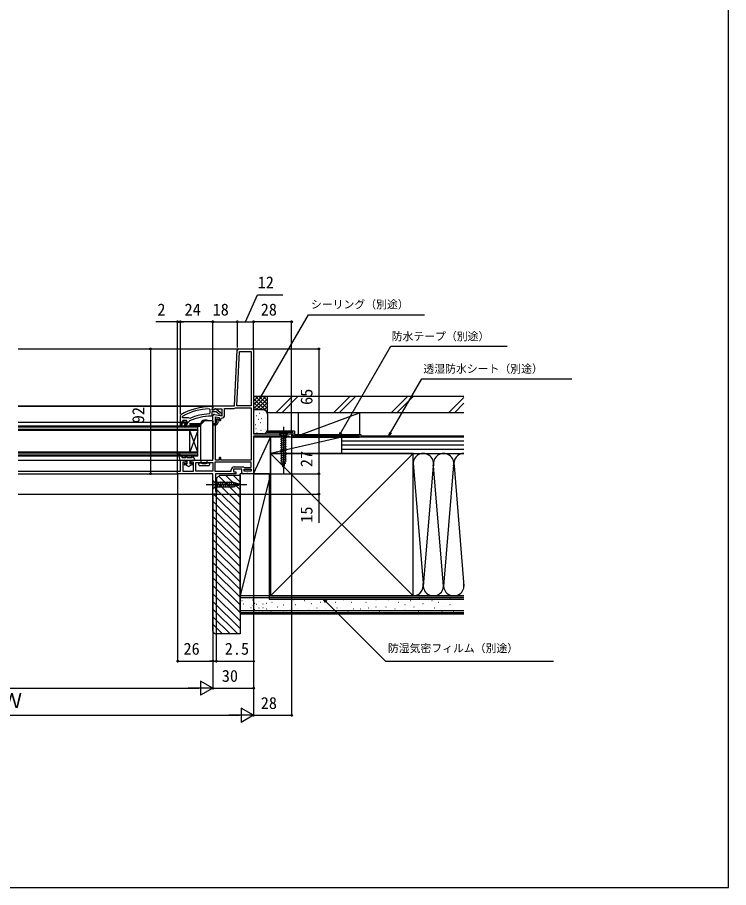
# Model space of a CAD drawing. Units: millimetres, scale not verified. Extents: x -525 to 525, y -785 to 780.
# Drawn here: x 1 to 525, y -785 to -143 of the extents above; entities that cross this region are included whole.
import ezdxf
from ezdxf.enums import TextEntityAlignment as Align

# ---------------------------------------------------------------- set-up
doc = ezdxf.new("R2010")
doc.units = ezdxf.units.MM
doc.header["$LTSCALE"] = 4
for name, color, linetype in [('0-2_YKK_11', 7, 'Continuous'), ('0-3_YKK_12', 2, 'Continuous'), ('0-4_YKK_13', 4, 'Continuous'), ('0-6_YKK_D', 6, 'Continuous'), ('0-7_YKK_ZWAK', 7, 'Continuous'), ('0-8_YSS_K', 3, 'Continuous'), ('0-9_YSS_KE', 3, 'Continuous')]:
    doc.layers.add(name, color=color, linetype=linetype)
doc.styles.add('ＭＳ ゴシック', font='')
doc.styles.get('ＭＳ ゴシック').set_extended_font_data('MS Gothic')

msp = doc.modelspace()

# ---------------------------------------------------------------- linework, layer by layer
at = {"layer": '0-2_YKK_11'}
msp.add_line((163.949, -387.7), (174, -387.7), dxfattribs=at)
for points in [[(146.174, -435.915), (151.8, -436.907), (151.8, -432.1), (146.444, -432.1), (145.576, -432.642), (145, -432.323), (145, -429.7), (160.799, -429.7), (162.95, -388.648)], [(175, -388.7), (175, -450.2), (203, -450.2), (203, -452.7), (201.654, -452.7), (201.177, -452.35), (200.7, -452), (175, -452), (175, -479.7), (170.923, -479.7), (170.532, -479.513), (170.064, -479.513), (169.674, -479.7), (167.198, -479.7)], [(142.179, -431.837), (142.7, -432.337), (142.7, -435.139), (142.222, -435.639)], [(147.517, -432.113), (151.5, -435.225), (151.5, -436.7), (150.399, -436.7), (149.899, -436.225), (149.708, -435.855), (147.461, -434.1), (144.3, -434.1), (144.3, -436.701), (143.803, -437.201)], [(144, -430.2), (145, -430.2), (145, -431.3), (144.562, -431.796), (144.3, -432.094), (144.3, -432.5), (145.7, -432.5), (146.1, -432.3)], [(173.2, -431.1), (173.2, -469.7), (150.8, -469.7), (150.8, -468.3)], [(153.6, -436.311), (153.6, -431.5), (160.598, -431.5)], [(161.75, -431.174), (162.012, -431.1), (173.2, -431.1)], [(121, -441.7), (121, -436.653), (121.253, -436.218)], [(127.691, -440.774), (127.4, -441.214), (126.9, -441.7), (126.3, -441.7), (126.3, -442.2), (124.213, -445.332), (123.535, -444.911), (125.1, -442.2), (122, -442.2), (122, -444.7), (121, -444.7), (121, -441.7), (121, -444.7), (122, -444.7), (122, -442.2), (125.1, -442.2), (123.535, -444.911), (124.213, -445.332), (126.3, -442.2), (126.3, -441.7), (125.5, -441.7), (125.2, -441.4), (125.425, -441.11), (125.8, -440.625), (125.8, -440.6), (124.994, -440.6), (124.696, -440.863), (123.704, -440.863), (123.406, -440.6), (122.6, -440.6), (123.1, -440.1), (125.3, -440.1), (125.8, -440.6), (124.994, -440.6), (124.696, -440.863), (123.704, -440.863), (123.406, -440.6), (122.6, -440.6), (122.975, -441.11), (123.2, -441.4)], [(123.2, -441.4), (122.9, -441.7), (121, -441.7)], [(127.112, -438.5), (122.6, -438.5), (122.6, -437.594), (122.862, -437.155)], [(128.096, -438.845), (127.506, -438.692), (127.112, -438.5)], [(129.8, -469.7), (145, -469.7), (145, -436.9)], [(149.6, -468.3), (149.6, -469.7), (146.8, -469.7), (146.8, -437.853), (149.6, -438.347), (149.6, -440.011)], [(150.8, -440.011), (150.8, -439.111), (151.3, -438.611)], [(166.198, -478.7), (166.198, -476.4), (160.198, -476.4), (160.198, -478.2), (161.798, -478.2), (161.798, -479.7), (147, -479.7), (147, -492.608), (147.25, -492.904), (147.5, -493.2), (147.5, -494.7), (145, -494.7), (145, -479.7), (119, -479.7), (119, -477.9), (121, -477.9), (121, -469.7), (124.3, -469.7)], [(125.3, -470.7), (125.3, -471.2), (122.8, -471.2), (122.8, -477.9), (130.6, -477.9), (130.6, -471.2), (128.8, -471.2), (128.8, -470.7)], [(173.2, -471.1), (146.4, -471.1), (146.4, -477.9), (158.398, -477.9), (158.398, -476.9)], [(160.698, -474.6), (167.498, -474.6), (167.898, -474.8), (168.298, -475), (173.2, -475), (173.2, -471.1)]]:
    msp.add_lwpolyline(points, dxfattribs=at)
for points in [[(162.601, -429.7), (164.708, -389.5), (173.2, -389.5), (173.2, -429.7)], [(145, -477.9), (132.4, -477.9), (132.4, -471.5), (145, -471.5)], [(173.198, -477.9), (167.998, -477.9), (167.998, -476.4), (173.198, -476.4)]]:
    msp.add_lwpolyline(points, close=True, dxfattribs=at)
for centre, radius, start, end in [((163.949, -388.7), 1, 90, 176.99997), ((174, -388.7), 1, 0.00001, 89.99999), ((144, -476.2), 46, 89.99999, 119.63715), ((144, -476.2), 44.4, 92.34992, 118.42982), ((144, -476.2), 40.6, 92.5101, 113.06204), ((146, -436.9), 1, 80.00002, 180), ((146.9, -432.9), 1, 51.91328, 143.13011), ((160.598, -429.3), 2.2, 269.99999, 301.58636), ((144, -476.2), 39, 90.29012, 114.71984), ((150.2, -440.011), 0.6, 179.99999, 0.00001), ((151.3, -436.311), 2.3, 270.00001, 359.99999), ((150.2, -468.3), 0.6, 359.99999, 180.00001), ((124.3, -470.7), 1, 0.00001, 89.99999), ((129.8, -470.7), 1, 90.00001, 179.99999), ((160.698, -476.9), 2.3, 90.00001, 179.99999), ((167.198, -478.7), 1, 180.00001, 269.99999)]:
    msp.add_arc(centre, radius, start, end, dxfattribs=at)
at = {"layer": '0-3_YKK_12'}
for p, q in [((1.542, -387.7), (164.258, -387.7)), ((1.542, -429.7), (145.293, -429.7)), ((145, -430.2), (1.542, -430.2)), ((1.542, -441.7), (121, -441.7)), ((134, -444.7), (1.542, -444.7)), ((134, -445.4), (1.542, -445.4)), ((134, -447), (1.542, -447)), ((134, -447.7), (1.542, -447.7)), ((134, -463.7), (128, -447.7)), ((134, -466.7), (134, -444.7)), ((134, -463.7), (1.542, -463.7)), ((134, -464.4), (1.542, -464.4)), ((134, -466), (1.542, -466)), ((134, -466.7), (1.542, -466.7)), ((1.542, -469.7), (121.5, -469.7)), ((1.542, -477.9), (119.5, -477.9)), ((1.542, -479.7), (119.5, -479.7)), ((1.542, -494.7), (145.3, -494.7))]:
    msp.add_line(p, q, dxfattribs=at)
msp.add_lwpolyline([(134, -447.7), (128, -463.7), (128, -447.7)], dxfattribs=at)
at = {"layer": '0-4_YKK_13'}
for p, q in [((136.6, -442.3), (135.85, -442.501)), ((137, -442.5), (135.85, -442.5)), ((135.854, -442.5), (135.854, -442.7)), ((138.654, -440.846), (135.946, -443.554)), ((136.6, -442.3), (136.672, -441.481)), ((136.6, -442.3), (136.672, -441.481)), ((137.2, -442.3), (136.6, -442.3)), ((136.903, -441.302), (136.903, -442.2)), ((137.2, -442.3), (137.003, -442.3)), ((137.553, -440.513), (137.553, -441.947)), ((145, -440.7), (139.007, -440.7)), ((139.941, -440.303), (139.941, -440.7)), ((141.096, -440.444), (141.096, -440.7)), ((142, -440.576), (142, -440.7)), ((145, -440.7), (145, -468.7)), ((147.5, -439.2), (148.5, -439.2)), ((147.5, -439.2), (147.5, -442.2)), ((148.5, -439.2), (148.5, -442.2)), ((128, -442.7), (136.8, -442.7)), ((128, -442.7), (128, -443.7)), ((128, -443.7), (135.845, -443.7)), ((135.8, -443.907), (135.8, -469.2)), ((135.85, -442.7), (136.8, -442.7)), ((145, -442.7), (147, -442.7)), ((145, -443.7), (147, -443.7)), ((197, -445.2), (197, -480.2)), ((200.1, -450.2), (193.9, -450.2)), ((193.9, -450.2), (195.45, -451.75)), ((194.9, -454.176), (199.1, -453.051)), ((194.9, -455.729), (199.1, -454.604)), ((195.45, -451.75), (195.45, -470.284)), ((198.55, -451.75), (195.45, -451.75)), ((200.1, -450.2), (198.55, -451.75)), ((198.55, -470.284), (198.55, -451.75)), ((194.9, -457.282), (199.1, -456.157)), ((194.9, -458.835), (199.1, -457.71)), ((194.9, -460.388), (199.1, -459.263)), ((194.9, -461.941), (199.1, -460.816)), ((119.612, -465.696), (120.6, -469.7)), ((120.298, -465.333), (122.6, -467.9)), ((124.969, -467.9), (122.6, -467.9)), ((124.969, -467.9), (124.458, -466.934)), ((129.339, -466.893), (129.761, -467.9)), ((130.261, -466.507), (131.6, -469.7)), ((194.9, -463.494), (199.1, -462.369)), ((194.9, -465.047), (199.1, -463.921)), ((194.9, -466.6), (199.1, -465.474)), ((194.9, -468.153), (199.1, -467.027)), ((120.6, -469.7), (131.6, -469.7)), ((124.2, -472.2), (124.95, -472.2)), ((124.834, -473), (124.2, -473)), ((127.05, -474.4), (124.834, -473)), ((125.15, -472.254), (125.8, -472.629)), ((125.8, -469.7), (125.8, -472.629)), ((127.05, -474.4), (129.266, -473)), ((128.3, -472.629), (128.3, -469.7)), ((128.95, -472.254), (128.3, -472.629)), ((129.15, -472.2), (129.9, -472.2)), ((129.9, -473), (129.266, -473)), ((134.6, -473.2), (134.6, -471.4)), ((134.6, -471.4), (136.3, -471.4)), ((135.1, -473.7), (141.9, -473.7)), ((136.751, -471.7), (136.049, -471.7)), ((136.3, -469.7), (144, -469.7)), ((136.3, -471.568), (136.3, -469.7)), ((140.951, -471.7), (140.249, -471.7)), ((140.7, -469.7), (140.7, -470)), ((140.7, -471.237), (140.7, -470)), ((140.7, -471.237), (140.7, -471.568)), ((140.7, -471.285), (140.7, -471.237)), ((140.7, -471.4), (142.4, -471.4)), ((142.4, -471.4), (142.4, -473.2)), ((194.9, -469.706), (199.1, -468.58)), ((195.159, -471.189), (199.1, -470.133)), ((197, -475.2), (195.45, -470.284)), ((195.61, -472.621), (198.646, -471.808)), ((196.062, -474.053), (198.112, -473.504)), ((197, -475.2), (198.55, -470.284)), ((145, -484.6), (145, -490.8)), ((145, -484.6), (146.55, -486.15)), ((160.084, -486.15), (146.55, -486.15)), ((146.55, -486.15), (146.55, -489.25)), ((148.635, -489.8), (147.51, -485.6)), ((150.188, -489.8), (149.063, -485.6)), ((151.741, -489.8), (150.616, -485.6)), ((153.294, -489.8), (152.169, -485.6)), ((154.847, -489.8), (153.721, -485.6)), ((156.4, -489.8), (155.274, -485.6)), ((157.953, -489.8), (156.827, -485.6)), ((159.506, -489.8), (158.38, -485.6)), ((160.989, -489.541), (159.933, -485.6)), ((165, -487.7), (160.084, -486.15)), ((162.421, -489.09), (161.608, -486.054)), ((163.853, -488.638), (163.304, -486.588)), ((140, -487.7), (170, -487.7)), ((145, -490.8), (146.55, -489.25)), ((146.55, -489.25), (160.084, -489.25)), ((165, -487.7), (160.084, -489.25))]:
    msp.add_line(p, q, dxfattribs=at)
for points in [[(128, -443.7), (128, -444.7), (135.8, -444.7)], [(129.761, -467.9), (126.1, -467.9), (125.342, -466.466)]]:
    msp.add_lwpolyline(points, dxfattribs=at)
for centre, radius, start, end in [((137.967, -441.594), 1.3, 129.85764, 175), ((137.967, -441.594), 1.3, 165.89925, 175), ((136.803, -441.302), 0.1, 0, 165.89925), ((137.003, -442.2), 0.1, 180, 270), ((139.774, -449.2), 9, 106.61699, 107.05867), ((138.299, -442.874), 2.548, 97.04832, 115.55834), ((137.653, -440.513), 0.1, 103.78515, 180), ((139.552, -448.863), 8.66, 89.68166, 100.41338), ((139.007, -441.2), 0.5, 90, 135), ((139.6, -449.2), 9, 88.4495, 90), ((139.6, -449.2), 9, 79.67277, 88.4495), ((139.841, -440.303), 0.1, 0, 88.4495), ((141.196, -440.444), 0.1, 79.67277, 180), ((140.901, -442.874), 2.548, 64.44166, 82.95168), ((139.426, -449.2), 9, 72.94133, 73.38301), ((141.233, -441.594), 1.3, 43.44087, 50.14236), ((147, -442.2), 0.5, 270, 360), ((147, -442.2), 1.5, 270, 360), ((136.3, -443.907), 0.5, 135, 180), ((120, -465.6), 0.4, 41.88663, 193.8652), ((124.9, -466.7), 0.5, 27.86478, 207.86478), ((129.8, -466.7), 0.5, 22.74717, 202.74717), ((124.2, -472.6), 0.4, 90.00219, 270), ((124.95, -472.6), 0.4, 60.0011, 90), ((129.15, -472.6), 0.4, 90, 120.00159), ((129.9, -472.6), 0.4, 270, 90.00219), ((135.1, -473.2), 0.5, 180, 270), ((136.3, -469.2), 0.5, 180, 270), ((141.9, -473.2), 0.5, 270, 0), ((144, -468.7), 1, 270.00066, 329.99934), ((144, -468.7), 1, 330, 0)]:
    msp.add_arc(centre, radius, start, end, dxfattribs=at)
for centre, major_axis, ratio, start_param, end_param in [((138.5, -471.4), (-3.9, 0), 0.09888, 0, 0.8913842), ((138.5, -469.948), (-3.9, 0), 0.57735, 0.8913842, 1.5707963), ((138.5, -471.568), (-2.2, 0), 0.09888, 0.0000003, 0.6514653), ((138.5, -470.93), (-2.2, 0), 0.57735, 0.6514653, 1.5707963), ((138.5, -469.948), (-3.9, 0), 0.57735, 1.5707963, 2.2502085), ((138.5, -470.93), (-2.2, 0), 0.57735, 1.5707963, 2.4901274), ((138.5, -471.568), (-2.2, 0), 0.09888, 2.4901274, 3.1415927), ((138.5, -471.4), (-3.9, 0), 0.09888, 2.2502085, 3.1415927)]:
    msp.add_ellipse(centre, major_axis=major_axis, ratio=ratio, start_param=start_param, end_param=end_param, dxfattribs=at)
at = {"layer": '0-6_YKK_D'}
for p, q in [((119, -367.7), (102.945, -367.7)), ((119, -477.4), (119, -366.7)), ((121, -367.7), (119, -367.7)), ((121, -435.653), (121, -366.7)), ((121, -434.653), (121, -366.7)), ((145, -367.7), (121, -367.7)), ((121, -367.7), (123.55, -367.7)), ((145, -429.2), (145, -366.7)), ((145, -429.2), (145, -366.7)), ((145, -367.7), (163, -367.7)), ((163, -386.7), (163, -366.7)), ((163, -386.7), (163, -366.7)), ((163, -367.7), (175, -367.7)), ((175, -387.7), (175, -366.7)), ((175, -387.7), (175, -366.7)), ((203, -367.7), (175, -367.7)), ((203, -449.7), (203, -366.7)), ((99.187, -387.7), (98, -387.7)), ((99, -387.7), (99, -479.7)), ((174.857, -387.7), (224, -387.7)), ((223, -387.7), (223, -452.7)), ((203, -453.2), (203, -658.7)), ((203.5, -452.7), (224, -452.7)), ((203.5, -452.7), (224, -452.7)), ((223, -452.7), (223, -479.7)), ((99.187, -479.7), (98, -479.7)), ((119, -480.2), (119, -618.7)), ((175, -480.2), (175, -658.7)), ((175, -480.2), (175, -658.7)), ((175, -480.2), (175, -638.7)), ((175.5, -479.7), (224, -479.7)), ((175.5, -479.7), (224, -479.7)), ((145, -495.2), (145, -638.7)), ((145, -495.2), (145, -638.7)), ((145, -495.2), (145, -618.7)), ((145, -495.2), (145, -618.7)), ((147.5, -495.2), (147.5, -618.7)), ((148, -494.7), (224, -494.7)), ((119, -617.7), (145, -617.7)), ((145, -617.7), (142.45, -617.7)), ((145, -617.7), (147.5, -617.7)), ((147.5, -617.7), (175.827, -617.7)), ((145, -637.7), (135.907, -632.45)), ((135.907, -632.45), (135.907, -642.95)), ((-134.5, -637.7), (134.5, -637.7)), ((145, -637.7), (126.813, -637.7)), ((145, -637.7), (135.907, -642.95)), ((145, -637.7), (175, -637.7)), ((175, -657.7), (165.907, -652.45)), ((165.907, -652.45), (165.907, -662.95)), ((-164.5, -657.7), (164.5, -657.7)), ((175, -657.7), (156.813, -657.7)), ((175, -657.7), (165.907, -662.95)), ((175, -657.7), (203, -657.7))]:
    msp.add_line(p, q, dxfattribs=at)
for points in [[(169, -367.7), (177.803, -347.7), (196.531, -347.7)], [(179.564, -424.485), (180.839, -422.276), (215.313, -362.566), (300.99, -362.566)], [(238.002, -451.7), (239.277, -449.492), (276.09, -385.729), (361.767, -385.729)], [(274.647, -451.7), (275.922, -449.492), (298.925, -409.65), (409.563, -409.65)], [(181.431, -422.618), (179.564, -424.485), (180.247, -421.935)], [(239.868, -449.833), (238.002, -451.7), (238.685, -449.15)], [(276.514, -449.833), (274.647, -451.7), (275.33, -449.15)], [(223, -479.7), (223, -494.7), (223, -515.977)], [(227.914, -574.485), (226.594, -572.199), (228.88, -573.519)], [(226.594, -572.199), (228.397, -574.002), (272.095, -617.7), (396.003, -617.7)]]:
    msp.add_lwpolyline(points, dxfattribs=at)
for centre in [(119, -367.7), (121, -367.7), (121, -367.7), (145, -367.7), (145, -367.7), (163, -367.7), (163, -367.7), (175, -367.7), (175, -367.7), (203, -367.7), (99, -387.7), (223, -387.7), (223, -452.7), (223, -452.7), (99, -479.7), (223, -479.7), (223, -479.7), (223, -494.7), (119, -617.7), (145, -617.7), (145, -617.7), (147.5, -617.7), (175, -637.7), (203, -657.7)]:
    msp.add_circle(centre, 0.637, dxfattribs=at)
at = {"layer": '0-7_YKK_ZWAK'}
msp.add_lwpolyline([(-525, -784.7), (525, -784.7), (525, 745.3)], dxfattribs=at)
at = {"layer": '0-8_YSS_K'}
for p, q in [((185.203, -422.699), (175, -422.699)), ((175, -431.76), (184.061, -422.699)), ((175, -428.932), (181.233, -422.699)), ((175, -426.103), (178.404, -422.699)), ((175, -423.275), (175.576, -422.699)), ((176.345, -422.699), (185.203, -431.557)), ((179.174, -422.699), (185.203, -428.728)), ((182.002, -422.699), (185.203, -425.9)), ((184.83, -422.699), (185.203, -423.072)), ((185.203, -435.699), (185.203, -422.699)), ((191.44, -434.699), (203.44, -422.699)), ((207.682, -422.699), (195.682, -434.699)), ((233.866, -434.699), (245.866, -422.699)), ((238.109, -434.699), (250.109, -422.699)), ((276.293, -434.699), (288.293, -422.699)), ((280.535, -434.699), (292.535, -422.699)), ((175, -424.182), (185.203, -434.385)), ((175, -427.011), (180.688, -432.699)), ((176.889, -432.699), (185.203, -424.385)), ((179.718, -432.699), (185.203, -427.214)), ((318.719, -434.699), (330.004, -423.414)), ((322.962, -434.699), (330.004, -427.657)), ((175, -429.839), (177.86, -432.699)), ((182.203, -432.699), (175, -432.699)), ((179.06, -435.034), (179.26, -435.034)), ((182.398, -434.367), (182.598, -434.367)), ((182.529, -432.717), (185.203, -430.042)), ((184.408, -433.665), (185.203, -432.871)), ((185.203, -435.699), (185.203, -447.199)), ((208, -450.699), (208, -434.699)), ((253, -434.699), (208, -434.699)), ((177.204, -436.865), (177.404, -436.865)), ((178.392, -439.374), (178.592, -439.374)), ((180.126, -441.833), (180.326, -441.833)), ((180.729, -439.04), (180.929, -439.04)), ((183.399, -438.706), (183.599, -438.706)), ((176.419, -443.294), (176.619, -443.294)), ((176.723, -446.388), (176.923, -446.388)), ((178.726, -444.381), (178.926, -444.381)), ((180.395, -447.553), (180.595, -447.553)), ((182.398, -443.38), (182.598, -443.38)), ((183.399, -446.722), (183.599, -446.722)), ((174.998, -479.699), (187.498, -452.699)), ((174.998, -452.699), (174.998, -479.699)), ((187.498, -452.699), (174.998, -452.699)), ((182.203, -450.199), (175.203, -450.199)), ((177.391, -449.392), (177.591, -449.392)), ((180.061, -450.06), (180.261, -450.06)), ((239.998, -452.699), (187.498, -464.699)), ((187.498, -479.699), (187.498, -452.699)), ((208, -452.699), (253, -452.699)), ((239.998, -464.699), (239.998, -452.699)), ((330.004, -452.699), (239.998, -452.699)), ((330.004, -455.699), (239.998, -455.699)), ((330.004, -458.699), (239.998, -458.699)), ((330.004, -461.699), (239.998, -461.699)), ((187.498, -569.699), (292.498, -464.699)), ((187.498, -464.699), (292.498, -569.699)), ((239.998, -464.699), (330.004, -464.699)), ((292.498, -464.699), (330.004, -464.699)), ((292.504, -471.893), (299.84, -560.667)), ((307.34, -473.731), (299.998, -562.58)), ((314.998, -562.58), (307.656, -473.731)), ((322.388, -473.144), (314.998, -562.58)), ((322.658, -473.764), (329.998, -562.58)), ((154.167, -480.699), (165, -491.533)), ((159.823, -480.699), (165, -485.876)), ((187.498, -479.699), (165, -479.699)), ((187.498, -479.699), (165, -569.699)), ((174.998, -479.699), (187.498, -479.699)), ((187.498, -569.699), (187.498, -479.699)), ((148, -485.846), (165, -502.846)), ((149.255, -481.444), (165, -497.189)), ((148, -491.503), (165, -508.503)), ((145, -499.817), (165, -519.817)), ((145.539, -494.699), (165, -514.16)), ((145, -505.474), (165, -525.474)), ((145, -511.131), (165, -531.131)), ((145, -516.787), (165, -536.787)), ((145, -522.444), (165, -542.444)), ((145, -528.101), (165, -548.101)), ((145, -533.758), (165, -553.758)), ((145, -539.415), (165, -559.415)), ((145, -545.072), (165, -565.072)), ((145, -550.729), (165, -570.729)), ((145, -556.385), (165, -576.385)), ((145, -562.042), (165, -582.042)), ((145, -568.105), (165, -588.105)), ((292.498, -569.699), (330.004, -569.699)), ((145, -573.762), (165, -593.762)), ((330.004, -571.199), (165, -571.199)), ((165.407, -574.893), (165.607, -574.893)), ((166.378, -573.155), (166.578, -573.155)), ((167.243, -575.608), (167.443, -575.608)), ((174.143, -572.555), (174.343, -572.555)), ((174.37, -576.766), (174.57, -576.766)), ((174.791, -576.545), (174.991, -576.545)), ((175.614, -575.147), (175.814, -575.147)), ((176.957, -575.919), (177.157, -575.919)), ((178.713, -574.207), (178.913, -574.207)), ((180.681, -571.529), (180.881, -571.529)), ((181.833, -575.47), (182.033, -575.47)), ((184.189, -575.147), (184.389, -575.147)), ((188.537, -574.413), (188.737, -574.413)), ((193.479, -571.918), (193.679, -571.918)), ((196.987, -576.316), (197.187, -576.316)), ((200.105, -572.698), (200.305, -572.698)), ((204.196, -572.265), (204.396, -572.265)), ((205.845, -576.061), (206.045, -576.061)), ((212.438, -573.089), (212.638, -573.089)), ((217.383, -575.237), (217.583, -575.237)), ((223.976, -574.413), (224.176, -574.413)), ((228.921, -572.265), (229.121, -572.265)), ((235.446, -574.413), (235.646, -574.413)), ((241.215, -572.265), (241.415, -572.265)), ((246.984, -574.413), (247.184, -574.413)), ((251.929, -572.265), (252.129, -572.265)), ((257.698, -574.413), (257.898, -574.413)), ((265.116, -572.265), (265.316, -572.265)), ((274.181, -572.265), (274.381, -572.265)), ((281.599, -574.413), (281.799, -574.413)), ((286.544, -576.061), (286.744, -576.061)), ((290.665, -573.089), (290.865, -573.089)), ((297.258, -571.441), (297.458, -571.441)), ((299.73, -575.237), (299.93, -575.237)), ((306.324, -573.089), (306.524, -573.089)), ((311.269, -574.413), (311.469, -574.413)), ((319.51, -571.441), (319.71, -571.441)), ((319.51, -576.061), (319.71, -576.061)), ((326.103, -572.265), (326.303, -572.265)), ((145, -579.419), (163.281, -597.7)), ((330.004, -580.699), (165, -580.699)), ((330.004, -583.199), (165, -583.199)), ((172.865, -578.2), (173.065, -578.2)), ((175.631, -579.651), (175.831, -579.651)), ((178.94, -578.418), (179.14, -578.418)), ((180.453, -577.486), (180.653, -577.486)), ((181.461, -580.604), (181.661, -580.604)), ((181.796, -578.258), (181.996, -578.258)), ((184.417, -579.358), (184.617, -579.358)), ((187.686, -581.006), (187.886, -581.006)), ((192.658, -577.71), (192.858, -577.71)), ((196.797, -580.604), (196.997, -580.604)), ((201.724, -580.182), (201.924, -580.182)), ((207.493, -579.358), (207.693, -579.358)), ((215.735, -580.182), (215.935, -580.182)), ((221.504, -578.534), (221.704, -578.534)), ((228.097, -579.358), (228.297, -579.358)), ((236.27, -578.534), (236.47, -578.534)), ((244.512, -581.006), (244.712, -581.006)), ((248.632, -579.358), (248.832, -579.358)), ((253.577, -579.358), (253.777, -579.358)), ((259.346, -578.534), (259.546, -578.534)), ((265.116, -577.71), (265.316, -577.71)), ((267.588, -581.006), (267.788, -581.006)), ((272.533, -577.71), (272.733, -577.71)), ((279.126, -579.358), (279.326, -579.358)), ((286.544, -580.182), (286.744, -580.182)), ((293.137, -577.71), (293.337, -577.71)), ((296.434, -581.006), (296.634, -581.006)), ((303.027, -580.182), (303.227, -580.182)), ((307.972, -578.534), (308.172, -578.534)), ((313.741, -581.006), (313.941, -581.006)), ((314.565, -577.71), (314.765, -577.71)), ((321.983, -581.006), (322.183, -581.006)), ((326.103, -580.182), (326.303, -580.182)), ((145, -585.076), (157.624, -597.7)), ((145, -590.64), (152.06, -597.7))]:
    msp.add_line(p, q, dxfattribs=at)
for points in [[(210, -450.699), (253, -434.699), (253, -450.699)], [(187.498, -569.699), (165, -569.699), (165, -479.699)]]:
    msp.add_lwpolyline(points, dxfattribs=at)
msp.add_lwpolyline([(239.998, -464.699), (239.998, -452.699), (187.498, -452.699), (187.498, -464.699)], close=True, dxfattribs=at)
for centre, radius, start, end in [((182.203, -435.699), 3, 0, 90), ((182.203, -447.199), 3, 270, 0), ((299.998, -472.199), 7.5, 348.21668, 191.78379), ((314.998, -472.199), 7.5, 348.21668, 191.78379), ((329.998, -472.199), 7.5, 89.95067, 191.78379), ((292.498, -562.199), 7.5, 270, 11.78354), ((307.498, -562.199), 7.5, 168.21646, 11.78354), ((322.498, -562.199), 7.5, 168.21646, 11.78354)]:
    msp.add_arc(centre, radius, start, end, dxfattribs=at)
at = {"layer": '0-9_YSS_KE'}
for p, q in [((330.004, -422.699), (185.203, -422.699)), ((205, -448.199), (184.998, -448.199)), ((204, -449.199), (184.998, -449.199)), ((253.998, -450.699), (253.998, -451.699)), ((253.998, -451.699), (330.004, -451.699)), ((292.498, -478.664), (292.498, -464.699)), ((292.498, -569.699), (292.498, -472.199)), ((186.498, -479.699), (186.498, -572.199)), ((330.004, -569.699), (165, -569.699)), ((186.498, -572.199), (330.004, -572.199))]:
    msp.add_line(p, q, dxfattribs=at)
for points in [[(330.004, -434.699), (185.203, -434.699), (185.203, -422.699)], [(205, -448.199), (205, -450.699), (253.998, -450.699)], [(204, -449.199), (204, -451.699), (252.998, -451.699)], [(292.498, -464.699), (187.498, -464.699), (187.498, -569.699), (292.498, -569.699)], [(145, -595.7), (145, -494.7), (148, -494.7), (148, -482.7), (150, -480.7), (165, -480.7)], [(165, -480.7), (165, -597.7), (147, -597.7)], [(330.004, -582.199), (165, -582.199), (165, -569.699)]]:
    msp.add_lwpolyline(points, dxfattribs=at)
msp.add_arc((147, -595.7), 2, 180.00001, 269.99999, dxfattribs=at)

# ---------------------------------------------------------------- texts
at = {"layer": '0-6_YKK_D', "style": 'ＭＳ ゴシック'}
for s, height, p in [('12', 8.798, (177.962, -345.7)), ('シーリング（別途）', 5.865, (217.261, -359.614)), ('2', 8.798, (104.059, -365.7)), ('24', 8.798, (124.102, -365.7)), ('18', 8.798, (144.761, -365.7)), ('28', 8.798, (180.239, -365.7)), ('防水テープ（別途）', 5.865, (276.68, -383.138)), ('透湿防水シート（別途）', 5.865, (300.106, -407.059)), ('26', 8.798, (123.307, -615.7)), ('2.5', 8.798, (153.714, -615.7)), ('防湿気密フィルム（別途）', 5.865, (273.922, -613.018)), ('30', 8.798, (151.542, -635.7)), ('Ｗ', 11, (-10.653, -655.7)), ('28', 8.798, (180.239, -655.7))]:
    msp.add_text(s, height=height, dxfattribs=at).set_placement(p, align=Align.BOTTOM_LEFT)
for s, p in [('65', (221, -428.961)), ('92', (97, -442.461)), ('27', (221, -474.825)), ('15', (221, -515.818))]:
    msp.add_text(s, height=8.798, rotation=90, dxfattribs=at).set_placement(p, align=Align.BOTTOM_LEFT)

doc.saveas('drawing.dxf')
